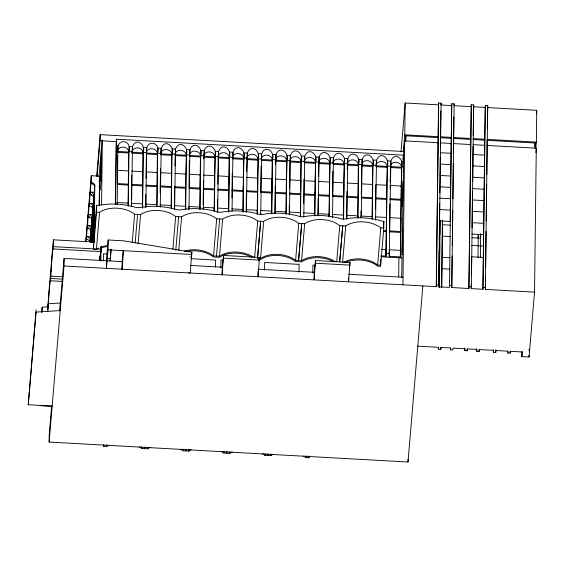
<?xml version="1.0" encoding="UTF-8"?>
<svg xmlns="http://www.w3.org/2000/svg" width="565" height="565" viewBox="0 0 565 565"><rect width="100%" height="100%" fill="white"/><g stroke="black" fill="none" stroke-linecap="round" stroke-linejoin="round"><path stroke-width="0.85" d="M90.76 242.018L90.901 230.548A5.911 3.729 4.8 0 0 87.342 227.985L87.278 225.936L86.622 236.573A5.911 3.729 4.8 0 1 90.181 239.136L89.962 241.672A5.911 3.729 4.8 0 0 86.403 239.108L86.339 237.053L85.908 241.495M92.37 241.827L92.78 208.308A5.911 3.729 4.8 0 0 89.221 205.745L89.157 203.697L88.281 216.868A5.911 3.729 4.8 0 1 91.841 219.432L91.565 242.364M52.171 406.087L28.25 404.759L36.104 309.818M28.25 404.759L36.075 312.092L60.236 310.581L60.328 303.002L48.251 303.758L48.216 306.788L42.17 307.162L41.923 312.057M422.867 285.932L408.001 462.008L49.134 442.063L49.226 434.485L51.676 405.529M48.357 304.641A23.101 0.812 -86.8 0 1 50.483 280.763L50.871 276.137A23.101 0.812 -86.8 0 1 53.167 248.96L53.449 239.821L94.334 242.095M49.134 442.063L64 265.995L64.099 258.417L122.132 261.644L122.04 269.223L123.601 250.683M90.146 241.785L90.181 239.136M93.967 242.519L94.659 186.069A5.911 3.729 4.8 0 0 91.099 183.505L91.29 175.687L99.659 176.153L99.306 205.024M90.944 242.131L91.12 228.02A5.911 3.729 4.8 0 0 87.561 225.456L88.218 214.813L88.281 216.868L89.877 216.953M91.742 242.477L92.053 216.896A5.911 3.729 4.8 0 0 88.493 214.333L93.282 214.601M92.554 241.94L92.992 205.773A5.911 3.729 4.8 0 0 89.432 203.216L90.096 192.573L90.16 194.628A5.911 3.729 4.8 0 1 93.719 197.192L93.168 242.173M93.352 242.286L93.931 194.657A5.911 3.729 4.8 0 0 90.372 192.093L91.036 181.457L91.099 183.505L92.695 183.597M93.423 248.346L93.472 244.08M94.143 235.958L94.765 184.804A5.911 3.729 4.8 0 0 91.205 182.241M383.783 228.09L380.796 227.928A23.207 14.648 4.8 0 0 366.621 222.193L363.316 221.861A23.207 14.648 4.8 0 0 345.709 225.979L339.763 225.647A23.207 14.648 4.8 0 0 325.588 219.912L322.283 219.58A23.207 14.648 4.8 0 0 304.683 223.698L298.737 223.366A23.207 14.648 4.8 0 0 284.562 217.638L281.257 217.299A23.207 14.648 4.8 0 0 263.65 221.416L257.704 221.085A23.207 14.648 4.8 0 0 243.529 215.357L240.224 215.018A23.207 14.648 4.8 0 0 222.624 219.135L216.678 218.803A23.207 14.648 4.8 0 0 202.496 213.076L199.198 212.744A23.207 14.648 4.8 0 0 181.591 216.854L175.644 216.529A23.207 14.648 4.8 0 0 161.47 210.794L158.165 210.463A23.207 14.648 4.8 0 0 140.558 214.58L134.618 214.248A23.207 14.648 4.8 0 0 120.437 208.513L117.139 208.181A23.207 14.648 4.8 0 0 99.532 212.299L96.403 249.363L93.409 249.2L96.537 212.129L96.622 205.314L98.119 205.392A52.404 33.067 4.8 0 1 136.193 207.51L139.145 207.673A52.404 33.067 4.8 0 1 177.226 209.792L180.179 209.954A52.404 33.067 4.8 0 1 218.252 212.073L221.212 212.235A52.404 33.067 4.8 0 1 259.286 214.354L262.238 214.516A52.404 33.067 4.8 0 1 300.312 216.628L303.271 216.798A52.404 33.067 4.8 0 1 341.345 218.909L344.297 219.079A52.404 33.067 4.8 0 1 382.371 221.19L383.868 221.275L383.783 228.09L380.655 265.162L377.667 264.992A23.207 14.648 4.8 0 0 363.493 259.264L360.188 258.925A23.207 14.648 4.8 0 0 343.718 262.337M99.214 205.314L99.475 183.971L99.186 187.403M97.053 176.64L100.083 140.713L100.16 134.647L403.368 151.498L404.78 134.816L405.169 102.992L438.525 104.85L436.3 286.674L64 265.995M100.302 181.118L100.584 158.073M101.382 148.673L100.987 180.934L100.203 190.228M100.874 261.044L101.057 246.368M101.559 204.975L102.35 140.134M99.934 260.077A23.101 0.812 -86.8 0 1 101.015 251.616L101.241 246.743M103.374 260.832L103.459 253.826L106.926 254.024M108.996 445.178A23.101 14.598 4.8 0 0 106.651 446.548L103.656 446.378L103.678 444.669M108.169 239.977L106.608 258.509L106.488 268.354L108.049 249.822L108.169 239.977L123.721 240.838L191.818 252.202L190.221 273.008L188.498 272.718M111.008 249.08L110.168 260.981L111.128 249.603M115.302 204.332L116.023 145.714L116.567 139.223L403.657 155.177L401.701 277.288M115.578 203.845L116.567 139.223M117.012 204.149L117.033 202.489L128.114 203.103M117.534 155.785L117.259 183.547L128.347 184.162L128.269 185.094L117.181 184.472M117.216 203.937L117.859 151.017C115.825 137.895 132.111 138.969 128.947 151.632L128.276 206.317M128.086 205.589L128.665 152.974L129.208 146.49L132.478 146.667C136.193 136.914 145.996 144.633 143.298 152.43L142.62 207.998M131.363 204.947L131.384 203.287L142.472 203.901L142.394 204.827M131.363 199.848L131.73 175.235M131.546 206.5L132.478 146.667L131.928 153.157L143.016 153.772L142.422 208.047M145.699 207.397L145.784 194.643M146.053 178.512L146.497 151.441M145.897 207.298L146.568 152.607C144.534 139.491 160.82 140.558 157.656 153.228L157.006 206.147M156.802 206.359L157.374 154.57L157.918 148.079L161.187 148.263C164.902 138.51 174.705 146.229 172.007 154.026L171.343 208.711M160.17 192.87L160.474 168.469M160.262 207.214L161.187 148.263L160.714 153.821L171.802 154.443C171.739 148.411 161.159 147.592 160.714 153.821M171.146 207.984L171.725 155.368L172.276 148.878L175.538 149.061C179.26 139.308 189.056 147.02 186.365 154.824L185.694 209.509M174.408 208.994L174.599 187.665L185.687 188.279L185.426 209.707M174.868 165.835L175.538 149.061L174.606 208.895M185.857 174.168L186.627 149.676L189.897 149.859C193.611 140.106 203.414 147.818 200.716 155.622L200.059 209.424M185.497 209.608L185.532 206.296L174.451 205.681M185.687 188.279L185.927 174.098L174.839 173.483M188.774 208.965L188.795 207.306M189.296 160.63L189.035 187.538L200.123 188.152L200.038 189.077L188.957 188.463M188.964 209.693L189.897 149.859L189.558 153.828M199.812 207.941L200.434 156.964L200.985 150.474L204.248 150.657C207.969 140.904 217.765 148.616 215.074 156.413L214.403 211.105M199.855 209.58L199.89 207.094L188.802 206.479M200.123 188.152L200.278 174.896L189.197 174.281M203.139 208.93L203.16 207.277L214.241 207.892L214.206 211.204M203.125 204.692L203.478 180.878M203.683 158.857L204.248 150.657L203.329 209.608M214.142 210.477L214.636 175.694L203.548 175.079M214.566 175.764L215.336 151.272L218.606 151.455C222.32 141.702 232.123 149.414 229.425 157.211L228.761 211.903M215.498 267.061L215.59 260.062L191.295 258.714M217.461 212.214L217.546 199.487M217.8 184.162L218.267 155.424M217.659 212.165L218.606 151.455L218.401 153.835M220.88 267.739L220.979 260.027L222.702 260.119M223.578 255.451L222.229 267.21L222.137 274.781L223.578 255.451L259.462 257.442L258.021 276.779L258.092 270.882M228.557 212.002L228.987 176.492L217.906 175.877M228.832 184.049L229.143 158.56L229.694 152.07L232.957 152.253C236.679 142.5 246.474 150.212 243.783 158.009L243.127 211.819M231.933 197.715L232.236 173.314M232.038 211.204L232.957 152.253L232.49 157.812L243.579 158.426C243.515 152.402 232.928 151.582 232.49 157.812M242.886 209.474L243.169 186.499M243.275 177.361L244.045 152.868L247.315 153.051C251.03 143.291 260.832 151.01 258.134 158.807L257.456 214.382M242.922 211.974L242.95 209.488L231.869 208.873M232.017 190.857L243.105 191.471L243.183 190.546L243.346 177.29L232.257 176.675M246.192 212.157L246.354 193.371M246.623 171.541L247.315 153.051L246.389 211.995M257.195 213.697L257.697 178.088L246.615 177.467M257.633 178.159L258.403 153.666L261.666 153.85C265.388 144.089 275.183 151.808 272.492 159.605L271.836 213.415M257.266 213.598L257.308 210.286L246.22 209.672M260.522 214.608L260.543 212.956M260.966 178.265L272.055 178.886L271.814 193.068L260.726 192.453L261.044 166.336M260.726 214.559L261.666 153.85L261.334 157.819M264.547 270.169L264.639 262.45L299.118 264.371L299.019 272.083M271.581 211.931L272.203 160.954L272.754 154.464L276.024 154.648C279.739 144.887 289.541 152.607 286.843 160.404L286.187 214.213M271.631 213.57L271.659 211.084L260.578 210.47M274.908 212.92L274.929 211.268L286.017 211.882L285.996 213.535M274.873 210.392L275.24 185.694M275.43 164.563L276.024 154.648L275.099 213.591M275.325 179.063L286.406 179.684L285.939 212.807L286.017 211.882M286.342 179.748L287.112 155.262L290.375 155.446C294.097 145.685 303.892 153.405 301.202 161.202L300.524 216.769M289.252 214.545L289.301 205.194M289.57 188.978L289.909 161.004L300.997 161.618C300.87 156.173 292.013 154.711 290.113 159.803M289.457 214.389L290.375 155.446L290.106 158.624M300.319 216.819L300.764 180.482L289.676 179.861M300.594 188.865L300.912 162.543L301.463 156.06L304.733 156.244C308.448 146.483 318.25 154.203 315.553 162L314.896 215.809M303.688 203.421L303.984 179.013M303.786 216.953L304.733 156.244L304.26 161.802L315.348 162.416C315.284 156.385 304.697 155.566 304.26 161.802M303.638 455.99A23.101 14.598 4.8 0 1 305.947 457.615L308.942 457.784L308.963 456.075M312.833 272.853L312.932 265.133L314.656 265.232M314.656 213.464L314.917 192.149M315.051 181.344L315.821 156.858L319.084 157.042C322.806 147.281 332.601 155.001 329.911 162.798L329.254 216.6M314.691 215.964L314.726 213.478L303.638 212.857M303.793 194.847L314.875 195.462L314.959 194.537L315.115 181.28L304.034 180.659M315.531 260.564L314.182 272.316L314.091 279.894L315.531 260.564L350.003 262.478L348.563 281.808L348.612 277.832M317.926 213.648L318.116 198.216M318.385 176.386L319.084 157.042L318.166 215.985M317.975 215.314L317.996 213.655L329.077 214.276L329.049 216.762M328.978 216.854L329.473 182.071L318.385 181.457M329.402 182.142L330.172 157.656L333.442 157.84C337.157 148.079 346.959 155.799 344.262 163.596L343.584 219.163M332.665 183.18L332.806 171.181M332.58 195.511L332.743 182.255L343.824 182.869L343.668 196.133L343.584 197.058L332.503 196.443L332.58 195.511L343.668 196.133M332.51 217.666L333.442 157.84L333.039 162.6M343.358 215.915L343.739 184.628M343.76 182.94L344.53 158.454L347.793 158.638C351.515 148.878 361.31 156.597 358.62 164.394L357.963 218.196M343.386 219.213L343.435 215.074L332.347 214.453M346.635 215.244L346.995 191.337M347.193 169.408L347.793 158.638L346.853 219.347M346.663 218.57L346.705 215.251L357.786 215.872L357.765 217.525M349.481 264.505L349.453 266.779L350.003 262.478M372.314 218.994L372.971 165.192C375.668 157.395 365.866 149.676 362.151 159.436L358.881 159.252L358.33 165.736L357.709 216.798L357.786 215.872M360.993 216.042L361.056 210.893M361.318 194.621L361.678 164.994L372.766 165.609C372.639 160.163 363.782 158.701 361.882 163.793M361.035 217.709L361.056 216.049L372.144 216.663L372.109 219.149M361.24 217.497L362.151 159.436L361.882 162.607M372.074 216.656L372.533 184.465L361.452 183.851M372.349 194.508L372.688 166.534L373.239 160.05L376.502 160.227C380.224 150.474 390.02 158.193 387.329 165.99L385.944 257.019M375.435 209.121L375.803 184.649L386.891 185.263L386.651 199.452L375.563 198.838M375.57 220.06L376.502 160.227L376.036 165.792L387.124 166.407C387.06 160.375 376.474 159.556 376.036 165.792M380.732 259.194L380.669 266.292L377.681 266.122A23.094 14.577 4.8 0 0 363.514 260.352L360.202 260.02A23.094 14.577 4.8 0 0 345.589 262.499M385.98 254.575L386.495 217.461L375.414 216.847M386.432 217.454L386.679 196.966M386.82 185.334L387.59 160.848L390.86 161.025C394.575 151.272 404.378 158.991 401.68 166.788L400.303 257.817M381.841 249.349L386.107 249.582L386.022 256.093L380.909 255.811M389.702 217.631L389.864 203.916M390.132 182.085L390.86 161.025L389.214 257.202M390.125 187.933L390.161 185.447L401.242 186.062L400.394 250.45M398.692 276.779L398.932 257.421M403.58 161.738L401.948 161.647L401.164 186.987L401.242 186.062M400.691 231.523L400.853 218.26L389.765 217.645L389.603 230.901L400.691 231.523L400.613 232.448L389.525 231.834M401.998 252.661L402.301 228.161M402.57 206.289L402.866 181.789M403.17 156.809L403.142 159.408L404.702 140.876L438.059 142.726L437.981 143.658M402.944 284.824L404.702 140.876M405.832 141.003L405.896 135.805L438.059 137.592M408.001 462.008L408.029 459.479M436.3 286.674L438.68 102.992L441.081 103.127L438.708 286.808L449.366 287.401L449.521 285.551L451.746 103.72L454.147 103.854L451.767 287.536L468.908 288.489L471.288 104.808L473.689 104.942L471.316 288.623L482.941 289.266L485.321 105.584L487.722 105.719L485.342 289.4L534.525 292.133L529.052 357.002L521.876 356.607L521.94 351.338M440.418 141.194L440.855 111.001M438.708 286.808L439.16 249.744M439.288 239.256L439.725 203.414M439.853 192.926L440.29 157.084M440.41 146.964L440.467 142.86L451.124 143.454L451.047 144.379M521.876 356.607L522.265 351.974L510.301 351.303L510.146 353.16L507.751 353.026L507.914 351.176L495.95 350.505L495.795 352.362L493.4 352.228L493.556 350.378L479.275 349.58L479.12 351.437L476.726 351.303L476.881 349.445L467.311 348.916L467.156 350.773L464.762 350.639L464.917 348.782L452.961 348.118L452.798 349.975L450.411 349.841L450.566 347.984L440.997 347.454L440.841 349.311L438.447 349.177L438.468 347.411M439.288 280.325L439.718 245.019M439.845 234.426L440.022 220.308M439.33 287.634L440.149 220.929M440.841 349.311L440.862 347.546M441.597 287.521L442.416 220.442M441.731 287.345L442.55 220.477M451.746 103.72L450.171 221.487L439.514 220.894M450.411 349.841L450.432 348.075M453.462 143.651L453.85 116.884M451.767 287.536L452.155 255.938M452.283 245.408L452.713 210.293M452.848 198.887L453.278 163.779M453.405 153.242L453.526 143.588L470.673 144.541M464.762 350.639L464.797 347.991M467.156 350.773L467.177 349.008M468.908 288.489L471.288 104.808M471.316 288.623L471.365 284.322M471.493 273.99L471.704 256.778L483.329 257.428M472.058 227.935L472.495 192.093M472.623 181.598L473.053 146.314M473.188 135.176L473.689 104.942M476.726 351.303L476.754 348.654M478.103 238.324L478.138 235.676M478.004 257.492L478.287 234.581M479.12 351.437L479.141 349.671M480.497 238.451L480.554 234.037M480.398 257.697L480.688 233.882M484.636 145.382L485.321 105.584M482.941 289.266L484.699 145.318L473.075 144.675M487.037 145.516L487.178 139.393L536.362 142.126L535.846 148.263M485.342 289.4L485.483 277.994M485.61 267.457L486.055 231.473M486.183 220.943L486.62 184.953M486.748 174.423L487.101 145.452L536.284 148.185L534.525 292.133M487.313 128.213L487.722 105.719M493.4 352.228L493.429 349.58M495.795 352.362L495.823 349.714M507.751 353.026L507.773 351.268M510.146 353.16L510.167 351.395M529.052 357.002L529.073 355.251M529.13 350.858L529.151 349.106M535.027 148.185L535.083 142.987L487.101 140.318M536.362 142.126L536.75 110.309L487.567 107.576M41.732 312.403L42.17 307.162M50.582 272.718L50.779 270.395M53.449 239.821L53.35 240.98A52.404 1.85 -86.8 0 0 50.857 270.48L50.666 272.782A52.404 1.85 -86.8 0 0 48.173 302.282L47.976 304.591A52.404 1.85 -86.8 0 0 47.785 306.272M47.728 309.91L48.251 303.758M47.841 311.181L48.216 306.788M59.664 310.884L64.099 258.417M85.689 241.968L91.29 175.687M86.403 239.108L86.622 236.573L91.403 236.841M89.221 205.745L89.432 203.216L94.221 203.478M90.901 230.548L91.12 228.02M91.841 219.432L92.053 216.896M92.78 208.308L92.992 205.773M93.719 197.192L93.931 194.657M94.659 186.069L94.765 184.804M96.686 175.828L100.16 134.647M93.493 242.378L96.622 205.314M99.03 176.513L102.103 140.071M99.143 182.255L99.659 176.153M117.788 149.845L118.12 145.869L116.489 145.777M103.656 446.378L103.805 444.655M128.432 171.831L128.509 170.905L117.421 170.291M122.132 261.644L123.092 250.267M106.651 446.548L106.792 444.825M132.217 242.696L134.618 214.248M135.169 242.858L137.606 214.41M143.016 153.772L143.567 147.281L146.829 147.465L146.632 149.852M138.086 243.882L140.558 214.58M157.141 173.427L157.218 172.502L146.13 171.887M150.05 447.452A23.101 14.598 4.8 0 0 147.705 448.829L141.73 448.497L141.879 446.774M144.711 448.659L144.866 446.936M147.705 448.829L147.846 447.106M172.883 249.285L175.644 216.529M175.764 250.309L178.639 216.692M178.752 250.479L181.591 216.854M185.454 207.221L185.532 206.296M191.818 252.202L191.549 257.259L189.826 256.969M200.201 175.821L200.278 174.896M191.104 449.733A23.101 14.598 4.8 0 0 188.752 451.11L182.785 450.778L182.933 449.055M185.765 450.941L185.92 449.217M188.752 451.11L188.901 449.387M214.163 208.817L214.241 207.892M253.459 257.322A23.207 14.648 4.8 0 0 240.4 252.421L237.095 252.089A23.207 14.648 4.8 0 0 219.488 256.206L213.549 255.874L216.678 218.803M216.501 256.037L219.665 218.973M219.488 256.206L222.624 219.135M228.91 177.417L228.987 176.492M232.159 452.014A23.101 14.598 4.8 0 0 229.807 453.391L223.839 453.059L223.987 451.336M226.819 453.222L226.975 451.499M229.807 453.391L229.955 451.668M257.23 211.211L257.308 210.286M254.646 257.294L257.704 221.085M257.527 258.318L260.663 221.254L257.569 258.318M259.081 259.66L259.222 258.036L259.187 260.691L259.462 257.442M259.045 258.403L260.522 258.48L263.65 221.416M271.977 179.811L272.055 178.886M273.213 454.295A23.101 14.598 4.8 0 0 270.861 455.665L264.893 455.334L265.041 453.617M267.874 455.503L268.029 453.78M270.861 455.665L271.009 453.949M300.686 181.407L300.764 180.482M335.518 261.877A23.207 14.648 4.8 0 0 322.46 256.983L319.154 256.644A23.207 14.648 4.8 0 0 301.548 260.762L295.608 260.437L298.737 223.366M301.689 223.528L298.56 260.599L301.724 223.535M301.548 260.762L304.683 223.698M305.947 457.615L306.096 455.899M329 215.201L329.077 214.276M308.942 457.784L309.083 456.061M336.712 261.849L339.763 225.647M342.722 225.809L339.664 262.019L342.757 225.816M342.651 262.181L345.709 225.979M372.455 185.398L372.533 184.465M377.667 264.992L380.796 227.928M383.36 227.307L383.868 221.275M386.029 250.507L386.107 249.582M401.037 151.879L405.169 102.992M403.113 161.668L403.657 155.177M405.451 141.059L405.896 135.805M400.776 219.192L400.853 218.26M438.525 104.85L438.68 102.992M440.975 104.363L441.081 103.127M454.147 103.854L453.992 105.704L471.132 106.658M438.447 349.177L438.602 347.32L417.782 346.161M536.453 113.812L536.75 110.309M534.794 146.469L535.083 142.987M535.917 152.571L536.284 148.185M99.85 259.992L100.069 257.584A23.094 0.812 -86.8 0 1 100.937 251.531L101.163 246.538L101.213 247.986A23.094 14.577 4.8 0 1 107.251 246.566M117.859 150.234C119.759 145.141 128.615 146.603 128.742 152.049L117.654 151.434M189.628 154.217C191.528 149.125 200.384 150.594 200.511 156.039L189.423 155.417M261.404 158.207C263.304 153.115 272.161 154.584 272.288 160.022L261.2 159.408M333.173 162.197C335.073 157.105 343.93 158.567 344.057 164.012L332.969 163.398M440.926 104.984L451.583 105.577M473.534 106.792L485.166 107.442M404.78 134.816L438.136 136.666M440.538 136.801L451.195 137.394M453.603 137.528L470.744 138.482M473.145 138.616L484.777 139.258M440.46 137.726L451.117 138.319M453.526 138.453L470.666 139.407M473.067 139.541L484.699 140.184M440.347 152.712L451.004 153.306M472.954 154.499L484.579 155.149M100.083 140.713L116.821 141.645M440.206 164.076L450.863 164.669M472.813 165.863L484.445 166.513M116.228 150.926L117.859 151.017M128.947 151.632L132.217 151.808M143.298 152.43L146.568 152.607M157.656 153.228L160.926 153.405M172.007 154.026L175.277 154.203M186.365 154.824L189.635 155.001M200.716 155.622L203.986 155.799M215.074 156.413L218.344 156.597M229.425 157.211L232.695 157.395M243.783 158.009L247.053 158.193M258.134 158.807L261.404 158.991M272.492 159.605L275.762 159.789M286.843 160.404L290.113 160.587M301.202 161.202L304.471 161.385M315.553 162L318.822 162.183M329.911 162.798L333.18 162.981M344.262 163.596L347.531 163.779M358.62 164.394L361.89 164.577M372.971 165.192L376.241 165.376M387.329 165.99L390.599 166.174M401.68 166.788L403.318 166.88M117.576 152.359L128.665 152.974M146.286 153.955L157.374 154.57M160.637 154.754L171.725 155.368M174.995 155.552L186.083 156.166M189.346 156.35L200.434 156.964M203.704 157.141L214.792 157.762M218.055 157.939L229.143 158.56M232.413 158.737L243.494 159.358M246.764 159.535L257.852 160.156M261.122 160.333L272.203 160.954M275.473 161.131L286.561 161.745M289.831 161.929L300.912 162.543M304.182 162.727L315.27 163.342M318.54 163.525L329.621 164.14M332.891 164.323L343.979 164.938M347.249 165.121L358.33 165.736M361.6 165.919L372.688 166.534M375.958 166.717L387.039 167.332M390.309 167.515L401.397 168.13M440.064 175.44L450.729 176.033M472.672 177.233L484.304 177.876M439.93 186.803L450.588 187.396M472.538 188.597L484.163 189.24M131.779 171.089L142.86 171.704M160.488 172.685L171.569 173.3M347.094 183.053L358.182 183.667M472.397 199.961L484.028 200.603M439.789 198.167L450.446 198.76M131.617 184.345L142.705 184.96M145.968 185.143L157.056 185.758M160.326 185.941L171.414 186.556L171.329 187.481L160.248 186.867M174.677 186.74L185.765 187.354M203.386 188.336L214.474 188.95M217.744 189.134L228.832 189.748M232.095 189.932L243.183 190.546M246.453 190.73L257.541 191.344M260.804 191.528L271.892 192.142M275.162 192.326L286.25 192.94M289.513 193.124L300.601 193.739M303.871 193.922L314.959 194.537M318.222 194.72L329.31 195.335M346.931 196.309L358.019 196.931M361.289 197.107L372.377 197.729M375.64 197.905L386.728 198.527M389.998 198.703L401.086 199.325M131.539 185.271L142.62 185.892M145.89 186.069L156.978 186.69M203.308 189.261L214.396 189.875M217.666 190.059L228.747 190.673M246.375 191.655L257.456 192.27M275.084 193.251L286.165 193.866M289.435 194.049L300.524 194.664M318.144 195.645L329.233 196.26M346.853 197.242L357.942 197.856M361.212 198.04L372.293 198.654M389.921 199.636L401.002 200.25M439.648 209.53L450.312 210.124M472.255 211.324L483.887 211.967M94.362 192.319L90.372 192.093L90.16 194.628L91.756 194.713M145.742 204.085L156.823 204.7M160.093 204.883L171.181 205.498M217.511 208.075L228.599 208.69M289.287 212.059L300.368 212.68M472.121 222.688L483.746 223.33M442.494 224.722L450.326 225.153M96.537 212.129L99.532 212.299M471.98 234.051L483.612 234.701M383.776 230.584L386.333 230.725M383.699 231.509L386.255 231.65M442.36 236.085L450.185 236.551M472.093 237.703L480.638 238.183M471.839 245.415L483.471 246.065M91.544 225.675L87.561 225.456L87.342 227.985L88.938 228.076M386.262 253.311L389.525 253.494M400.613 254.109L402.252 254.201M442.098 257.329L449.924 257.76M380.831 256.736L401.934 257.908M53.364 246.644L101.213 249.299M108.049 249.822L191.789 254.476M441.957 268.679L449.789 269.131M258.763 259.512L260.472 259.61A23.094 14.577 4.8 0 1 278.072 255.458L281.384 255.79A23.094 14.577 4.8 0 1 295.552 261.56L301.533 261.892A23.094 14.577 4.8 0 1 319.14 257.739L322.446 258.071A23.094 14.577 4.8 0 1 333.675 261.835M223.542 258.106L259.427 260.098M315.496 263.212L349.975 265.126M53.167 248.96L101.015 251.616M106.608 258.509L110.196 258.706M190.617 265.451L222.229 267.21M258.113 269.201L314.182 272.316M348.662 274.23L403.036 277.253M436.455 284.824L438.864 284.958M449.521 285.551L451.922 285.685M469.07 286.639L471.471 286.773M483.096 287.416L485.505 287.55M50.871 276.137L63.054 276.815M50.681 278.453L62.856 279.124M50.483 280.763L62.659 281.441M39.938 405.67L52.114 406.341M99.758 257.739A52.39 1.85 -86.8 0 1 99.899 256.037M260.522 258.48A23.207 14.648 4.8 0 1 278.128 254.37L281.427 254.702A23.207 14.648 4.8 0 1 295.608 260.437M184.19 251.213A23.207 14.648 4.8 0 1 196.069 249.808L199.367 250.14A23.207 14.648 4.8 0 1 213.549 255.874M96.961 249.003A23.207 14.648 4.8 0 1 98.755 248.007M101.425 246.891A23.207 14.648 4.8 0 1 107.456 245.478M251.545 257.273A23.094 14.577 4.8 0 0 240.316 253.508L237.01 253.169A23.094 14.577 4.8 0 0 219.404 257.329L213.422 256.997A23.094 14.577 4.8 0 0 199.247 251.227L195.942 250.888A23.094 14.577 4.8 0 0 186.266 251.7M48.23 307.12A23.101 0.812 -86.8 0 1 48.315 305.467M99.765 258.692A52.404 1.85 -86.8 0 1 99.977 256.115M100.259 252.88A52.404 1.85 -86.8 0 1 100.401 251.354M180.475 449.147A23.101 14.598 4.8 0 1 182.785 450.778M262.584 453.709A23.101 14.598 4.8 0 1 264.893 455.334M139.421 446.866A23.101 14.598 4.8 0 1 141.73 448.497M221.529 451.428A23.101 14.598 4.8 0 1 223.839 453.059M389.377 249.765L389.292 256.277L400.38 256.891L400.458 250.38L389.377 249.765M132.21 151.025L132.005 152.232L143.093 152.847C142.966 147.401 134.11 145.94 132.21 151.025M146.568 151.823L146.363 153.023L157.451 153.645C157.324 148.2 148.468 146.738 146.568 151.823M175.277 153.419L175.072 154.619L186.16 155.241C186.033 149.796 177.177 148.327 175.277 153.419M203.986 155.015L203.781 156.215L214.87 156.837C214.742 151.392 205.886 149.923 203.986 155.015M218.337 155.813L218.132 157.013L229.221 157.628C229.093 152.19 220.237 150.721 218.337 155.813M247.046 157.409L246.841 158.61L257.93 159.224C257.802 153.786 248.946 152.317 247.046 157.409M275.755 159.005L275.551 160.206L286.639 160.82C286.512 155.382 277.655 153.913 275.755 159.005M318.822 161.399L318.618 162.6L329.706 163.214C329.579 157.769 320.722 156.307 318.822 161.399M347.531 162.995L347.327 164.196L358.415 164.811C358.288 159.365 349.431 157.903 347.531 162.995M390.592 165.39L390.387 166.59L401.475 167.205C401.348 161.76 392.491 160.298 390.592 165.39"/></g></svg>
